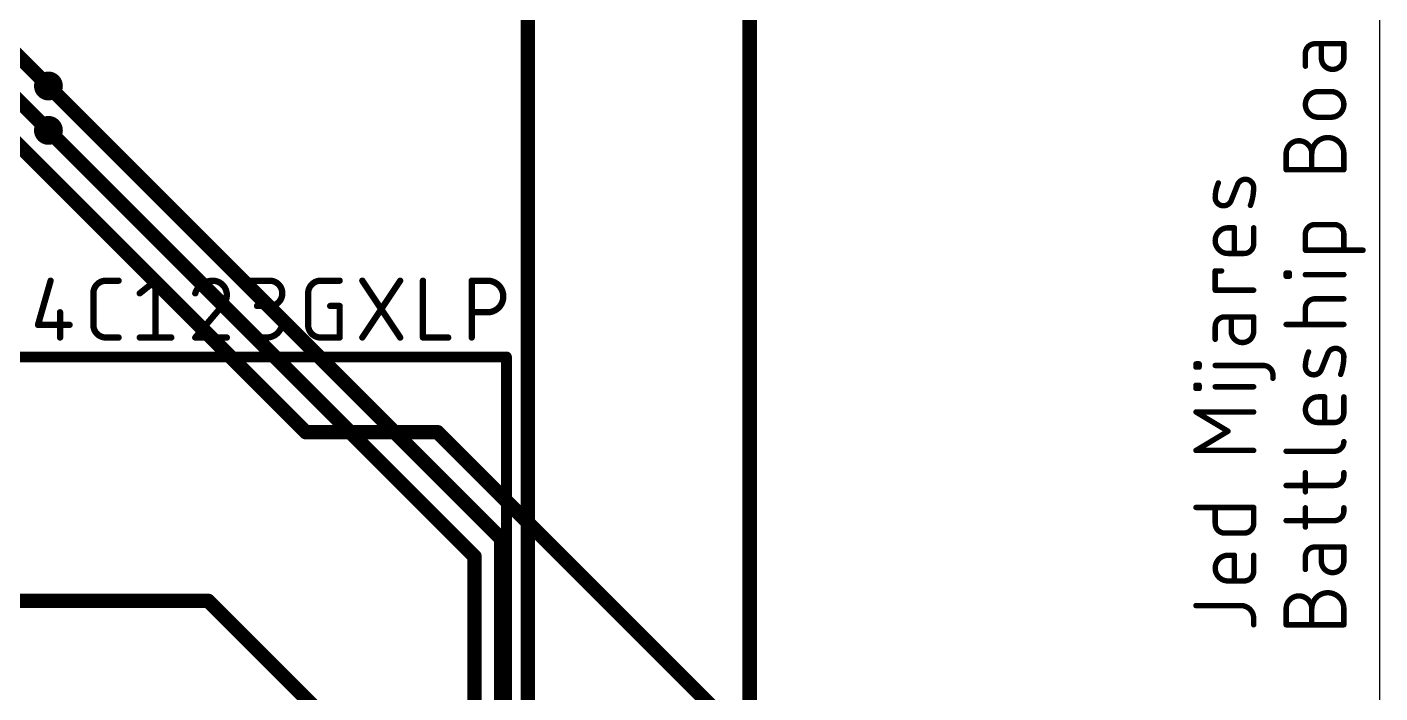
# Model space of a CAD drawing. Extents: x -12 to 133, y -27 to 98.
# Drawn here: x 61.9 to 100, y 29.91 to 48.66 of the extents above; entities that cross this region are included whole.
import ezdxf

# ---------------------------------------------------------------- set-up
doc = ezdxf.new("R2010")
doc.units = 0
for name, color, linetype in [('1', 12, 'CONTINUOUS'), ('16', 132, 'CONTINUOUS'), ('18', 110, 'CONTINUOUS'), ('20', 31, 'CONTINUOUS'), ('21', 253, 'CONTINUOUS'), ('25', 253, 'CONTINUOUS')]:
    doc.layers.add(name, color=color, linetype=linetype)

# ---------------------------------------------------------------- blocks, each defined once
blk = doc.blocks.new('ROUNDV')
at = {"const_width": 0.5}
blk.add_lwpolyline([(0, -0.25, 1), (0, 0.25, 1), (0, -0.25)], format="xyb", dxfattribs=at)

msp = doc.modelspace()

# ---------------------------------------------------------------- linework, layer by layer
at = {"layer": '1', "const_width": 0.4064}
for points in [[(82.25, 56.85), (82.25, 13.67)], [(76, 52.5), (76, 10.36)], [(62.5, 47), (75.25, 34.25)], [(62.5, 45.75), (74.5, 33.75)], [(75.25, 34.25), (75.25, 6.25)], [(74.5, 33.75), (74.5, 25.77)]]:
    msp.add_lwpolyline(points, dxfattribs=at)
at = {"layer": '1', "const_width": 0.2032}
for points in [[(62.5718, 47.0718, 1), (62.4282, 46.9282)], [(62.5718, 45.8218, 1), (62.4282, 45.6782)], [(75.3516, 34.25, 1), (75.1484, 34.25)], [(75.1782, 34.1782, 1), (75.3218, 34.3218)], [(74.6016, 33.75, 1), (74.3984, 33.75)], [(74.4282, 33.6782, 1), (74.5718, 33.8218)]]:
    msp.add_lwpolyline(points, format="xyb", dxfattribs=at)
at = {"layer": '16', "const_width": 0.4064}
for points in [[(47.5, 62), (62.5, 47)], [(60, 48.25), (62.5, 45.75)], [(69.75, 37.25), (59.5, 47.5)], [(73.46, 37.25), (69.75, 37.25)], [(81.5, 29.21), (73.46, 37.25)], [(51, 32.5), (67, 32.5)], [(67, 32.5), (72.75, 26.75)]]:
    msp.add_lwpolyline(points, dxfattribs=at)
at = {"layer": '16', "const_width": 0.2032}
for points in [[(62.4282, 46.9282, 1), (62.5718, 47.0718)], [(62.4282, 45.6782, 1), (62.5718, 45.8218)], [(69.75, 37.3516, 1), (69.75, 37.1484)], [(69.6782, 37.1782, 1), (69.8218, 37.3218)], [(73.5318, 37.3218, 1), (73.3882, 37.1782)], [(73.46, 37.1484, 1), (73.46, 37.3516)], [(67.0718, 32.5718, 1), (66.9282, 32.4282)], [(67, 32.3984, 1), (67, 32.6016)]]:
    msp.add_lwpolyline(points, format="xyb", dxfattribs=at)
at = {"layer": '20'}
msp.add_line((100, 6.35), (100, 83.65), dxfattribs=at)
at = {"layer": '21'}
for points, const_width in [([(98.171, 48.1897, 0.4142), (97.9001, 47.9188)], 0.1524), ([(98.171, 48.2278, 1), (98.171, 48.1516)], 0.0762), ([(98.171, 48.1516, 1), (98.171, 48.2278)], 0.0762), ([(98.3897, 48.1897, 1), (98.3135, 48.1897)], 0.0762), ([(99.0219, 48.1897, 1), (98.9457, 48.1897)], 0.0762), ([(98.9838, 48.1516, 1), (98.9838, 48.2278)], 0.0762), ([(97.9382, 47.9188, 1), (97.862, 47.9188)], 0.0762), ([(97.862, 47.9188, 1), (97.9382, 47.9188)], 0.0762), ([(98.3516, 47.7833, 1), (98.9838, 47.7833)], 0.1524), ([(98.3897, 47.7833, 1), (98.3135, 47.7833)], 0.0762), ([(98.3135, 47.7833, 1), (98.3897, 47.7833)], 0.0762), ([(99.0219, 47.7833, 1), (98.9457, 47.7833)], 0.0762), ([(98.9457, 47.7833, 1), (99.0219, 47.7833)], 0.0762), ([(97.862, 47.5575, 1), (97.9382, 47.5575)], 0.0762), ([(98.2613, 46.8423, 1), (98.2613, 46.1198)], 0.1524), ([(98.2613, 46.8804, 1), (98.2613, 46.8042)], 0.0762), ([(98.2613, 46.8042, 1), (98.2613, 46.8804)], 0.0762), ([(98.6226, 46.1198, 1), (98.6226, 46.8423)], 0.1524), ([(98.6226, 46.8804, 1), (98.6226, 46.8042)], 0.0762), ([(98.6226, 46.8042, 1), (98.6226, 46.8804)], 0.0762), ([(98.2613, 46.1579, 1), (98.2613, 46.0817)], 0.0762), ([(98.2613, 46.0817, 1), (98.2613, 46.1579)], 0.0762), ([(98.6226, 46.1579, 1), (98.6226, 46.0817)], 0.0762), ([(98.6226, 46.0817, 1), (98.6226, 46.1579)], 0.0762), ([(98.0807, 45.0953, 1), (97.3582, 45.0953)], 0.1524), ([(98.9838, 45.0953, 1), (98.0807, 45.0953)], 0.1524), ([(97.3963, 45.0953, 1), (97.3201, 45.0953)], 0.0762), ([(97.3201, 45.0953, 1), (97.3963, 45.0953)], 0.0762), ([(98.1188, 45.0953, 1), (98.0426, 45.0953)], 0.0762), ([(98.0426, 45.0953, 1), (98.1188, 45.0953)], 0.0762), ([(98.0426, 45.0953, 1), (98.1188, 45.0953)], 0.0762), ([(99.0219, 45.0953, 1), (98.9457, 45.0953)], 0.0762), ([(98.9457, 45.0953, 1), (99.0219, 45.0953)], 0.0762), ([(97.3582, 44.6819, 1), (97.3582, 44.6057)], 0.0762), ([(97.3201, 44.6438, 1), (97.3963, 44.6438)], 0.0762), ([(98.0426, 44.6438, 1), (98.1188, 44.6438)], 0.0762), ([(98.9457, 44.6438, 1), (99.0219, 44.6438)], 0.0762), ([(98.9838, 44.6057, 1), (98.9838, 44.6819)], 0.0762), ([(95.4504, 44.2702, 0.1026), (95.3601, 43.8638)], 0.1524), ([(95.4851, 44.2545, 1), (95.4156, 44.2858)], 0.0762), ([(96.4438, 44.1347, 0.8318), (95.9922, 44.225)], 0.1524), ([(95.9569, 44.2392, 1), (96.0276, 44.2109)], 0.0762), ([(96.0276, 44.2109, 1), (95.9569, 44.2392)], 0.0762), ([(96.3535, 43.638, 0.083), (96.4438, 44.1347)], 0.1524), ([(96.4819, 44.1342, 1), (96.4057, 44.1353)], 0.0762), ([(95.3601, 43.8638, 0.8318), (95.8116, 43.7735)], 0.1524), ([(95.3982, 43.8632, 1), (95.322, 43.8643)], 0.0762), ([(95.322, 43.8643, 1), (95.3982, 43.8632)], 0.0762), ([(95.7763, 43.7876, 1), (95.847, 43.7593)], 0.0762), ([(95.847, 43.7593, 1), (95.7762, 43.7876)], 0.0762), ([(96.4057, 44.1353, 1), (96.4819, 44.1342)], 0.0762), ([(96.3176, 43.6509, 1), (96.3893, 43.6251)], 0.0762), ([(95.7213, 43.0058, 1), (95.7213, 42.2833)], 0.1524), ([(95.7213, 43.0439, 1), (95.7213, 42.9677)], 0.0762), ([(95.7213, 42.9677, 1), (95.7213, 43.0439)], 0.0762), ([(95.94, 43.0058, 1), (95.8638, 43.0058)], 0.0762), ([(95.9019, 42.9677, 1), (95.9019, 43.0439)], 0.0762), ([(96.4819, 43.0058, 1), (96.4057, 43.0058)], 0.0762), ([(98.171, 43.0981, 0.4142), (97.9001, 42.8272)], 0.1524), ([(98.171, 43.1362, 1), (98.171, 43.06)], 0.0762), ([(98.171, 43.06, 1), (98.171, 43.1362)], 0.0762), ([(98.9838, 42.8272, 0.4142), (98.7129, 43.0981)], 0.1524), ([(98.7129, 43.1362, 1), (98.7129, 43.06)], 0.0762), ([(98.7129, 43.06, 1), (98.7129, 43.1362)], 0.0762), ([(97.9382, 42.8272, 1), (97.862, 42.8272)], 0.0762), ([(97.862, 42.8272, 1), (97.9382, 42.8272)], 0.0762), ([(99.0219, 42.8272, 1), (98.9457, 42.8272)], 0.0762), ([(98.9457, 42.8272, 1), (99.0219, 42.8272)], 0.0762), ([(95.7213, 42.3214, 1), (95.7213, 42.2452)], 0.0762), ([(95.7213, 42.2452, 1), (95.7213, 42.3214)], 0.0762), ([(95.8638, 42.2833, 1), (95.94, 42.2833)], 0.0762), ([(96.1729, 42.2833, 0.4142), (96.4438, 42.5542)], 0.1524), ([(96.1729, 42.3214, 1), (96.1729, 42.2452)], 0.0762), ([(96.1729, 42.2452, 1), (96.1729, 42.3214)], 0.0762), ([(96.4819, 42.5542, 1), (96.4057, 42.5542)], 0.0762), ([(96.4057, 42.5542, 1), (96.4819, 42.5542)], 0.0762), ([(97.9001, 42.4138, 1), (97.9001, 42.3376)], 0.0762), ([(97.862, 42.3757, 1), (97.9382, 42.3757)], 0.0762), ([(98.9457, 42.3757, 1), (99.0219, 42.3757)], 0.0762), ([(99.5257, 42.3376, 1), (99.5257, 42.4138)], 0.0762), ([(95.3982, 41.7916, 1), (95.322, 41.7916)], 0.0762), ([(95.3601, 41.8297, 1), (95.3601, 41.7535)], 0.0762), ([(95.5407, 41.7535, 1), (95.5407, 41.8297)], 0.0762), ([(97.3963, 41.7326, 1), (97.3201, 41.7326)], 0.0762), ([(97.3582, 41.7707, 1), (97.3582, 41.6945)], 0.0762), ([(97.3582, 41.6804, 1), (97.3582, 41.6042)], 0.0762), ([(97.3201, 41.6423, 1), (97.3963, 41.6423)], 0.0762), ([(97.4866, 41.7326, 1), (97.4104, 41.7326)], 0.0762), ([(97.4104, 41.6423, 1), (97.4866, 41.6423)], 0.0762), ([(97.4485, 41.6945, 1), (97.4485, 41.7707)], 0.0762), ([(97.4485, 41.6042, 1), (97.4485, 41.6804)], 0.0762), ([(97.9001, 41.7256, 1), (97.9001, 41.6494)], 0.0762), ([(98.9838, 41.6494, 1), (98.9838, 41.7256)], 0.0762), ([(95.3601, 41.2878, 1), (95.3601, 41.2116)], 0.0762), ([(95.322, 41.2497, 1), (95.3982, 41.2497)], 0.0762), ([(96.4438, 41.2116, 1), (96.4438, 41.2878)], 0.0762), ([(98.171, 41.0067, 0.4142), (97.9001, 40.7357)], 0.1524), ([(97.9382, 40.7357, 1), (97.862, 40.7357)], 0.0762), ([(97.862, 40.7357, 1), (97.9382, 40.7357)], 0.0762), ([(98.171, 41.0448, 1), (98.171, 40.9686)], 0.0762), ([(98.171, 40.9686, 1), (98.171, 41.0448)], 0.0762), ([(98.9838, 40.9686, 1), (98.9838, 41.0448)], 0.0762), ([(95.631, 40.4975, 0.4142), (95.3601, 40.2265)], 0.1524), ([(95.631, 40.5356, 1), (95.631, 40.4594)], 0.0762), ([(95.631, 40.4594, 1), (95.631, 40.5356)], 0.0762), ([(95.8497, 40.4975, 1), (95.7735, 40.4975)], 0.0762), ([(96.4819, 40.4975, 1), (96.4057, 40.4975)], 0.0762), ([(96.4438, 40.4594, 1), (96.4438, 40.5356)], 0.0762), ([(95.3982, 40.2265, 1), (95.322, 40.2265)], 0.0762), ([(95.322, 40.2265, 1), (95.3982, 40.2265)], 0.0762), ([(95.8116, 40.0911, 1), (96.4438, 40.0911)], 0.1524), ([(95.8497, 40.0911, 1), (95.7735, 40.0911)], 0.0762), ([(95.7735, 40.0911, 1), (95.8497, 40.0911)], 0.0762), ([(96.4819, 40.0911, 1), (96.4057, 40.0911)], 0.0762), ([(96.4057, 40.0911, 1), (96.4819, 40.0911)], 0.0762), ([(97.3582, 40.3223, 1), (97.3582, 40.2461)], 0.0762), ([(97.862, 40.2842, 1), (97.9382, 40.2842)], 0.0762), ([(98.9838, 40.2461, 1), (98.9838, 40.3223)], 0.0762), ([(95.322, 39.8653, 1), (95.3982, 39.8653)], 0.0762), ([(98.9838, 39.3741, 0.8318), (98.5322, 39.4644)], 0.1524), ([(94.8563, 39.1744, 1), (94.7801, 39.1744)], 0.0762), ([(94.8182, 39.2125, 1), (94.8182, 39.1363)], 0.0762), ([(94.9466, 39.1744, 1), (94.8704, 39.1744)], 0.0762), ([(94.9085, 39.1363, 1), (94.9085, 39.2125)], 0.0762), ([(97.9904, 39.5095, 0.1026), (97.9001, 39.1031)], 0.1524), ([(98.0251, 39.4939, 1), (97.9556, 39.5252)], 0.0762), ([(98.4969, 39.4785, 1), (98.5676, 39.4502)], 0.0762), ([(98.5676, 39.4502, 1), (98.4969, 39.4785)], 0.0762), ([(98.8935, 38.8774, 0.083), (98.9838, 39.3741)], 0.1524), ([(99.0219, 39.3735, 1), (98.9457, 39.3746)], 0.0762), ([(98.9457, 39.3746, 1), (99.0219, 39.3735)], 0.0762), ([(94.8182, 39.1222, 1), (94.8182, 39.046)], 0.0762), ([(94.7801, 39.0841, 1), (94.8563, 39.0841)], 0.0762), ([(94.8704, 39.0841, 1), (94.9466, 39.0841)], 0.0762), ([(94.9085, 39.046, 1), (94.9085, 39.1222)], 0.0762), ([(95.3601, 39.1673, 1), (95.3601, 39.0911)], 0.0762), ([(96.9857, 38.8583, 0.4142), (96.7147, 39.1292)], 0.1524), ([(96.7147, 39.1673, 1), (96.7147, 39.0911)], 0.0762), ([(96.7147, 39.0911, 1), (96.7147, 39.1673)], 0.0762), ([(97.0238, 38.8583, 1), (96.9476, 38.8583)], 0.0762), ([(96.9476, 38.8583, 1), (97.0238, 38.8583)], 0.0762), ([(97.9382, 39.1026, 1), (97.862, 39.1037)], 0.0762), ([(97.9001, 39.1031, 0.8318), (98.3516, 39.0128)], 0.1524), ([(97.862, 39.1037, 1), (97.9382, 39.1026)], 0.0762), ([(98.3163, 39.027, 1), (98.387, 38.9987)], 0.0762), ([(98.387, 38.9987, 1), (98.3162, 39.027)], 0.0762), ([(98.8576, 38.8903, 1), (98.9293, 38.8645)], 0.0762), ([(94.8563, 38.5735, 1), (94.7801, 38.5735)], 0.0762), ([(94.8182, 38.6116, 1), (94.8182, 38.5354)], 0.0762), ([(94.8182, 38.5213, 1), (94.8182, 38.4451)], 0.0762), ([(94.7801, 38.4832, 1), (94.8563, 38.4832)], 0.0762), ([(94.9466, 38.5735, 1), (94.8704, 38.5735)], 0.0762), ([(94.8704, 38.4832, 1), (94.9466, 38.4832)], 0.0762), ([(94.9085, 38.5354, 1), (94.9085, 38.6116)], 0.0762), ([(94.9085, 38.4451, 1), (94.9085, 38.5213)], 0.0762), ([(95.3601, 38.5664, 1), (95.3601, 38.4902)], 0.0762), ([(96.4438, 38.4902, 1), (96.4438, 38.5664)], 0.0762), ([(96.9476, 38.768, 1), (97.0238, 38.768)], 0.0762), ([(98.2613, 38.2451, 1), (98.2613, 37.5226)], 0.1524), ([(98.2613, 38.2832, 1), (98.2613, 38.207)], 0.0762), ([(98.2613, 38.207, 1), (98.2613, 38.2832)], 0.0762), ([(98.48, 38.2451, 1), (98.4038, 38.2451)], 0.0762), ([(98.4419, 38.207, 1), (98.4419, 38.2832)], 0.0762), ([(99.0219, 38.2451, 1), (98.9457, 38.2451)], 0.0762), ([(94.8378, 37.8524, 1), (94.7986, 37.787)], 0.0762), ([(94.8182, 37.8578, 1), (94.8182, 37.7816)], 0.0762), ([(96.4438, 37.7816, 1), (96.4438, 37.8578)], 0.0762), ([(98.7129, 37.5226, 0.4142), (98.9838, 37.7936)], 0.1524), ([(99.0219, 37.7936, 1), (98.9457, 37.7936)], 0.0762), ([(98.9457, 37.7936, 1), (99.0219, 37.7936)], 0.0762), ([(95.7409, 37.2451, 1), (95.7017, 37.3105)], 0.0762), ([(95.7017, 37.2451, 1), (95.7409, 37.3105)], 0.0762), ([(98.2613, 37.5607, 1), (98.2613, 37.4845)], 0.0762), ([(98.2613, 37.4845, 1), (98.2613, 37.5607)], 0.0762), ([(98.4038, 37.5226, 1), (98.48, 37.5226)], 0.0762), ([(98.7129, 37.5607, 1), (98.7129, 37.4845)], 0.0762), ([(98.7129, 37.4845, 1), (98.7129, 37.5607)], 0.0762), ([(98.7129, 36.7127, 0.4142), (98.9838, 36.9836)], 0.1524), ([(99.0219, 36.9836, 1), (98.9457, 36.9836)], 0.0762), ([(94.8182, 36.7741, 1), (94.8182, 36.6979)], 0.0762), ([(94.7986, 36.7686, 1), (94.8378, 36.7033)], 0.0762), ([(96.4438, 36.6979, 1), (96.4438, 36.7741)], 0.0762), ([(97.3582, 36.7508, 1), (97.3582, 36.6746)], 0.0762), ([(98.7129, 36.7508, 1), (98.7129, 36.6746)], 0.0762), ([(98.7129, 36.6746, 1), (98.7129, 36.7508)], 0.0762), ([(97.3582, 35.788, 1), (97.3582, 35.7118)], 0.0762), ([(97.9382, 36.1111, 1), (97.862, 36.1111)], 0.0762), ([(98.7129, 35.7499, 0.4142), (98.9838, 36.0208)], 0.1524), ([(98.7129, 35.788, 1), (98.7129, 35.7118)], 0.0762), ([(98.7129, 35.7118, 1), (98.7129, 35.788)], 0.0762), ([(99.0219, 36.1111, 1), (98.9457, 36.1111)], 0.0762), ([(99.0219, 36.0208, 1), (98.9457, 36.0208)], 0.0762), ([(98.9457, 36.0208, 1), (99.0219, 36.0208)], 0.0762), ([(97.862, 35.5693, 1), (97.9382, 35.5693)], 0.0762), ([(94.8182, 35.1688, 1), (94.8182, 35.0926)], 0.0762), ([(95.3982, 35.1307, 1), (95.322, 35.1307)], 0.0762), ([(96.4819, 35.1307, 1), (96.4057, 35.1307)], 0.0762), ([(96.4438, 35.0926, 1), (96.4438, 35.1688)], 0.0762), ([(97.9382, 35.1212, 1), (97.862, 35.1212)], 0.0762), ([(98.7129, 34.7599, 0.4142), (98.9838, 35.0309)], 0.1524), ([(99.0219, 35.1212, 1), (98.9457, 35.1212)], 0.0762), ([(99.0219, 35.0309, 1), (98.9457, 35.0309)], 0.0762), ([(98.9457, 35.0309, 1), (99.0219, 35.0309)], 0.0762), ([(95.3601, 34.6792, 0.4142), (95.631, 34.4083)], 0.1524), ([(95.3982, 34.6792, 1), (95.322, 34.6792)], 0.0762), ([(95.322, 34.6792, 1), (95.3982, 34.6792)], 0.0762), ([(96.1729, 34.4083, 0.4142), (96.4438, 34.6792)], 0.1524), ([(96.4819, 34.6792, 1), (96.4057, 34.6792)], 0.0762), ([(96.4057, 34.6792, 1), (96.4819, 34.6792)], 0.0762), ([(97.3582, 34.798, 1), (97.3582, 34.7218)], 0.0762), ([(98.7129, 34.798, 1), (98.7129, 34.7218)], 0.0762), ([(98.7129, 34.7218, 1), (98.7129, 34.798)], 0.0762), ([(95.631, 34.4464, 1), (95.631, 34.3702)], 0.0762), ([(95.631, 34.3702, 1), (95.631, 34.4464)], 0.0762), ([(96.1729, 34.4464, 1), (96.1729, 34.3702)], 0.0762), ([(96.1729, 34.3702, 1), (96.1729, 34.4464)], 0.0762), ([(97.862, 34.5793, 1), (97.9382, 34.5793)], 0.0762), ([(98.171, 34.0174, 0.4142), (97.9001, 33.7465)], 0.1524), ([(98.171, 34.0555, 1), (98.171, 33.9793)], 0.0762), ([(98.171, 33.9793, 1), (98.171, 34.0555)], 0.0762), ([(98.3897, 34.0174, 1), (98.3135, 34.0174)], 0.0762), ([(99.0219, 34.0174, 1), (98.9457, 34.0174)], 0.0762), ([(98.9838, 33.9793, 1), (98.9838, 34.0555)], 0.0762), ([(95.7213, 33.7834, 1), (95.7213, 33.0609)], 0.1524), ([(95.7213, 33.8215, 1), (95.7213, 33.7453)], 0.0762), ([(95.7213, 33.7453, 1), (95.7213, 33.8215)], 0.0762), ([(95.94, 33.7834, 1), (95.8638, 33.7834)], 0.0762), ([(95.9019, 33.7453, 1), (95.9019, 33.8215)], 0.0762), ([(96.4819, 33.7834, 1), (96.4057, 33.7834)], 0.0762), ([(97.9382, 33.7465, 1), (97.862, 33.7465)], 0.0762), ([(97.862, 33.7465, 1), (97.9382, 33.7465)], 0.0762), ([(98.3516, 33.611, 1), (98.9838, 33.611)], 0.1524), ([(98.3897, 33.611, 1), (98.3135, 33.611)], 0.0762), ([(98.3135, 33.611, 1), (98.3897, 33.611)], 0.0762), ([(99.0219, 33.611, 1), (98.9457, 33.611)], 0.0762), ([(98.9457, 33.611, 1), (99.0219, 33.611)], 0.0762), ([(96.1729, 33.0609, 0.4142), (96.4438, 33.3318)], 0.1524), ([(96.4819, 33.3318, 1), (96.4057, 33.3318)], 0.0762), ([(96.4057, 33.3318, 1), (96.4819, 33.3318)], 0.0762), ([(97.862, 33.3852, 1), (97.9382, 33.3852)], 0.0762), ([(95.7213, 33.099, 1), (95.7213, 33.0228)], 0.0762), ([(95.7213, 33.0228, 1), (95.7213, 33.099)], 0.0762), ([(95.8638, 33.0609, 1), (95.94, 33.0609)], 0.0762), ([(96.1729, 33.099, 1), (96.1729, 33.0228)], 0.0762), ([(96.1729, 33.0228, 1), (96.1729, 33.099)], 0.0762), ([(98.9838, 32.2778, 1), (98.0807, 32.2778)], 0.1524), ([(94.8182, 32.4062, 1), (94.8182, 32.33)], 0.0762), ([(96.4438, 32.0068, 0.4142), (96.0826, 32.3681)], 0.1524), ([(96.0826, 32.4062, 1), (96.0826, 32.33)], 0.0762), ([(96.0826, 32.33, 1), (96.0826, 32.4062)], 0.0762), ([(98.0807, 32.2778, 1), (97.3582, 32.2778)], 0.1524), ([(96.4819, 32.0068, 1), (96.4057, 32.0068)], 0.0762), ([(96.4057, 32.0068, 1), (96.4819, 32.0068)], 0.0762), ([(97.3963, 32.2778, 1), (97.3201, 32.2778)], 0.0762), ([(97.3201, 32.2778, 1), (97.3963, 32.2778)], 0.0762), ([(98.1188, 32.2778, 1), (98.0426, 32.2778)], 0.0762), ([(98.0426, 32.2778, 1), (98.1188, 32.2778)], 0.0762), ([(98.0426, 32.2778, 1), (98.1188, 32.2778)], 0.0762), ([(99.0219, 32.2778, 1), (98.9457, 32.2778)], 0.0762), ([(98.9457, 32.2778, 1), (99.0219, 32.2778)], 0.0762), ([(96.4057, 31.8262, 1), (96.4819, 31.8262)], 0.0762), ([(97.3582, 31.8643, 1), (97.3582, 31.7881)], 0.0762), ([(97.3201, 31.8262, 1), (97.3963, 31.8262)], 0.0762), ([(98.0426, 31.8262, 1), (98.1188, 31.8262)], 0.0762), ([(98.9457, 31.8262, 1), (99.0219, 31.8262)], 0.0762), ([(98.9838, 31.7881, 1), (98.9838, 31.8643)], 0.0762)]:
    msp.add_lwpolyline(points, format="xyb", dxfattribs=dict(at, const_width=const_width))
at = {"layer": '21', "const_width": 0.1524}
for points in [[(98.9838, 48.1897), (98.171, 48.1897)], [(98.3516, 48.1897), (98.3516, 47.7833)], [(98.9838, 47.7833), (98.9838, 48.1897)], [(97.9001, 47.9188), (97.9001, 47.5575)], [(98.2613, 46.8423), (98.6226, 46.8423)], [(98.6226, 46.1198), (98.2613, 46.1198)], [(97.3582, 44.6438), (97.3582, 45.0953)], [(98.0807, 44.6438), (98.0807, 45.0953)], [(98.9838, 45.0953), (98.9838, 44.6438)], [(98.9838, 44.6438), (97.3582, 44.6438)], [(95.9922, 44.225), (95.8116, 43.7735)], [(95.7213, 43.0058), (95.9019, 43.0058)], [(95.9019, 43.0058), (95.9019, 42.2833)], [(96.4438, 43.0058), (96.4438, 42.5542)], [(98.171, 43.0981), (98.7129, 43.0981)], [(97.9001, 42.3757), (97.9001, 42.8272)], [(98.9838, 42.8272), (98.9838, 42.3757)], [(96.1729, 42.2833), (95.7213, 42.2833)], [(99.5257, 42.3757), (97.9001, 42.3757)], [(95.3601, 41.2497), (95.3601, 41.7916)], [(95.3601, 41.7916), (95.5407, 41.7916)], [(97.3582, 41.6423), (97.3582, 41.7326)], [(97.3582, 41.7326), (97.4485, 41.7326)], [(97.4485, 41.6423), (97.3582, 41.6423)], [(97.4485, 41.7326), (97.4485, 41.6423)], [(98.9838, 41.6875), (97.9001, 41.6875)], [(96.4438, 41.2497), (95.3601, 41.2497)], [(97.9001, 40.2842), (97.9001, 40.7357)], [(98.171, 41.0067), (98.9838, 41.0067)], [(96.4438, 40.4975), (95.631, 40.4975)], [(95.8116, 40.4975), (95.8116, 40.0911)], [(96.4438, 40.0911), (96.4438, 40.4975)], [(95.3601, 40.2265), (95.3601, 39.8653)], [(98.9838, 40.2842), (97.3582, 40.2842)], [(94.8182, 39.0841), (94.8182, 39.1744)], [(94.8182, 39.1744), (94.9085, 39.1744)], [(94.9085, 39.1744), (94.9085, 39.0841)], [(98.5322, 39.4644), (98.3516, 39.0128)], [(94.9085, 39.0841), (94.8182, 39.0841)], [(95.3601, 39.1292), (96.7147, 39.1292)], [(96.9857, 38.8583), (96.9857, 38.768)], [(94.8182, 38.4832), (94.8182, 38.5735)], [(94.8182, 38.5735), (94.9085, 38.5735)], [(94.9085, 38.4832), (94.8182, 38.4832)], [(94.9085, 38.5735), (94.9085, 38.4832)], [(96.4438, 38.5283), (95.3601, 38.5283)], [(98.2613, 38.2451), (98.4419, 38.2451)], [(98.4419, 38.2451), (98.4419, 37.5226)], [(98.9838, 38.2451), (98.9838, 37.7936)], [(95.7213, 37.2778), (94.8182, 37.8197)], [(94.8182, 37.8197), (96.4438, 37.8197)], [(94.8182, 36.736), (95.7213, 37.2778)], [(98.7129, 37.5226), (98.2613, 37.5226)], [(96.4438, 36.736), (94.8182, 36.736)], [(97.3582, 36.7127), (98.7129, 36.7127)], [(97.3582, 35.7499), (98.7129, 35.7499)], [(97.9001, 35.5693), (97.9001, 36.1111)], [(98.9838, 36.0208), (98.9838, 36.1111)], [(94.8182, 35.1307), (96.4438, 35.1307)], [(95.3601, 34.6792), (95.3601, 35.1307)], [(96.4438, 35.1307), (96.4438, 34.6792)], [(97.9001, 34.5793), (97.9001, 35.1212)], [(98.9838, 35.0309), (98.9838, 35.1212)], [(97.3582, 34.7599), (98.7129, 34.7599)], [(96.1729, 34.4083), (95.631, 34.4083)], [(98.9838, 34.0174), (98.171, 34.0174)], [(98.3516, 34.0174), (98.3516, 33.611)], [(98.9838, 33.611), (98.9838, 34.0174)], [(95.7213, 33.7834), (95.9019, 33.7834)], [(95.9019, 33.7834), (95.9019, 33.0609)], [(96.4438, 33.7834), (96.4438, 33.3318)], [(97.9001, 33.7465), (97.9001, 33.3852)], [(96.1729, 33.0609), (95.7213, 33.0609)], [(94.8182, 32.3681), (96.0826, 32.3681)], [(96.4438, 32.0068), (96.4438, 31.8262)], [(97.3582, 31.8262), (97.3582, 32.2778)], [(98.0807, 31.8262), (98.0807, 32.2778)], [(98.9838, 32.2778), (98.9838, 31.8262)], [(98.9838, 31.8262), (97.3582, 31.8262)]]:
    msp.add_lwpolyline(points, dxfattribs=at)
at = {"layer": '25'}
for points, const_width in [([(62.5621, 41.5163), (62.2065, 40.2717)], 0.1778), ([(64.1209, 41.5163), (64.4765, 41.5163)], 0.1778), ([(65.0722, 41.1607), (65.5167, 41.5163)], 0.1778), ([(65.5167, 41.5163), (65.5167, 39.9161)], 0.1778), ([(68.1985, 41.5163), (68.7319, 41.5163)], 0.1778), ([(70.1693, 41.5163), (70.7027, 41.5163)], 0.1778), ([(71.34, 39.9161), (72.4068, 41.5163)], 0.1778), ([(71.34, 41.5163), (72.4068, 39.9161)], 0.1778), ([(73.0474, 41.5163), (73.0474, 39.9161)], 0.1778), ([(74.4221, 39.9161), (74.4221, 41.5163)], 0.1778), ([(74.4221, 41.5163), (74.8666, 41.5163)], 0.1778), ([(63.7653, 40.2717), (63.7653, 41.1607)], 0.1778), ([(69.8137, 40.2717), (69.8137, 41.1607)], 0.1778), ([(67.391, 40.8051), (66.6353, 39.9161)], 0.1778), ([(68.7319, 40.8051), (68.3763, 40.8051)], 0.1778), ([(70.436, 40.8051), (70.7027, 40.8051)], 0.1778), ([(70.7027, 40.8051), (70.7027, 39.9161)], 0.1778), ([(62.8288, 40.6273), (62.8288, 39.9161)], 0.1778), ([(74.8666, 40.6273), (74.4221, 40.6273)], 0.1778), ([(62.2065, 40.2717), (63.0955, 40.2717)], 0.1778), ([(64.4765, 39.9161), (64.1209, 39.9161)], 0.1778), ([(65.0722, 39.9161), (65.9612, 39.9161)], 0.1778), ([(66.6353, 39.9161), (67.5243, 39.9161)], 0.1778), ([(68.1985, 39.9161), (68.643, 39.9161)], 0.1778), ([(70.7027, 39.9161), (70.1693, 39.9161)], 0.1778), ([(73.0474, 39.9161), (73.7586, 39.9161)], 0.1778), ([(75.4, 39.37), (24.6, 39.37)], 0.3048), ([(75.4, -26.67), (75.4, 39.37)], 0.3048)]:
    msp.add_lwpolyline(points, dxfattribs=dict(at, const_width=const_width))
for points, const_width in [([(62.6048, 41.5041, 1), (62.5194, 41.5285)], 0.0889), ([(64.1209, 41.5163, 0.4142), (63.7653, 41.1607)], 0.1778), ([(64.1209, 41.5607, 1), (64.1209, 41.4719)], 0.0889), ([(64.1209, 41.4719, 1), (64.1209, 41.5607)], 0.0889), ([(64.4765, 41.4719, 1), (64.4765, 41.5607)], 0.0889), ([(65.5612, 41.5163, 1), (65.4723, 41.5163)], 0.0889), ([(65.5445, 41.4816, 1), (65.489, 41.551)], 0.0889), ([(67.1243, 41.5163, 0.3252), (66.6353, 41.1607)], 0.1778), ([(67.5243, 41.1163, 0.4142), (67.1243, 41.5163)], 0.1778), ([(67.1243, 41.5607, 1), (67.1243, 41.4719)], 0.0889), ([(67.1243, 41.4719, 1), (67.1243, 41.5607)], 0.0889), ([(68.1985, 41.5607, 1), (68.1985, 41.4719)], 0.0889), ([(68.7319, 40.8051, 1), (68.7319, 41.5163)], 0.1778), ([(68.7319, 41.5607, 1), (68.7319, 41.4719)], 0.0889), ([(68.7319, 41.4719, 1), (68.7319, 41.5607)], 0.0889), ([(70.1693, 41.5163, 0.4142), (69.8137, 41.1607)], 0.1778), ([(70.1693, 41.5607, 1), (70.1693, 41.4719)], 0.0889), ([(70.1693, 41.4719, 1), (70.1693, 41.5607)], 0.0889), ([(70.7027, 41.4719, 1), (70.7027, 41.5607)], 0.0889), ([(71.377, 41.541, 1), (71.303, 41.4916)], 0.0889), ([(72.4438, 41.4916, 1), (72.3698, 41.541)], 0.0889), ([(73.0919, 41.5163, 1), (73.003, 41.5163)], 0.0889), ([(74.4665, 41.5163, 1), (74.3777, 41.5163)], 0.0889), ([(74.4221, 41.5607, 1), (74.4221, 41.4719)], 0.0889), ([(74.8666, 40.6273, 1), (74.8666, 41.5163)], 0.1778), ([(74.8666, 41.5607, 1), (74.8666, 41.4719)], 0.0889), ([(74.8666, 41.4719, 1), (74.8666, 41.5607)], 0.0889), ([(63.8097, 41.1607, 1), (63.7208, 41.1607)], 0.0889), ([(63.7208, 41.1607, 1), (63.8097, 41.1607)], 0.0889), ([(65.0445, 41.1954, 1), (65.1, 41.126)], 0.0889), ([(66.5931, 41.1744, 1), (66.6776, 41.147)], 0.0889), ([(67.391, 40.8051, 0.2053), (67.5243, 41.1163)], 0.1778), ([(67.5688, 41.1162, 1), (67.4799, 41.1163)], 0.0889), ([(67.4799, 41.1163, 1), (67.5688, 41.1163)], 0.0889), ([(69.8581, 41.1607, 1), (69.7692, 41.1607)], 0.0889), ([(69.7692, 41.1607, 1), (69.8581, 41.1607)], 0.0889), ([(67.3603, 40.8373, 1), (67.4216, 40.7729)], 0.0889), ([(67.4249, 40.7763, 1), (67.3571, 40.8339)], 0.0889), ([(68.3763, 40.8496, 1), (68.3763, 40.7607)], 0.0889), ([(68.643, 39.9161, 1), (68.643, 40.8051)], 0.1778), ([(68.643, 40.8496, 1), (68.643, 40.7607)], 0.0889), ([(68.7319, 40.8496, 1), (68.7319, 40.7607)], 0.0889), ([(68.7319, 40.7607, 1), (68.7319, 40.8496)], 0.0889), ([(70.436, 40.8496, 1), (70.436, 40.7607)], 0.0889), ([(70.7471, 40.8051, 1), (70.6582, 40.8051)], 0.0889), ([(70.7027, 40.7607, 1), (70.7027, 40.8496)], 0.0889), ([(62.8732, 40.6273, 1), (62.7843, 40.6273)], 0.0889), ([(74.4221, 40.6718, 1), (74.4221, 40.5829)], 0.0889), ([(74.8666, 40.6718, 1), (74.8666, 40.5829)], 0.0889), ([(74.8666, 40.5829, 1), (74.8666, 40.6718)], 0.0889), ([(62.2065, 40.3162, 1), (62.2065, 40.2273)], 0.0889), ([(62.1638, 40.2839, 1), (62.2492, 40.2595)], 0.0889), ([(63.0955, 40.2273, 1), (63.0955, 40.3162)], 0.0889), ([(63.8097, 40.2717, 1), (63.7208, 40.2717)], 0.0889), ([(63.7208, 40.2717, 1), (63.8097, 40.2717)], 0.0889), ([(63.7653, 40.2717, 0.4142), (64.1209, 39.9161)], 0.1778), ([(69.8137, 40.2717, 0.4142), (70.1693, 39.9161)], 0.1778), ([(69.8581, 40.2717, 1), (69.7692, 40.2717)], 0.0889), ([(69.7692, 40.2717, 1), (69.8581, 40.2717)], 0.0889), ([(62.7843, 39.9161, 1), (62.8732, 39.9161)], 0.0889), ([(64.1209, 39.9605, 1), (64.1209, 39.8717)], 0.0889), ([(64.1209, 39.8717, 1), (64.1209, 39.9605)], 0.0889), ([(64.4765, 39.8717, 1), (64.4765, 39.9605)], 0.0889), ([(65.0722, 39.9605, 1), (65.0722, 39.8717)], 0.0889), ([(65.4723, 39.9161, 1), (65.5612, 39.9161)], 0.0889), ([(65.9612, 39.8717, 1), (65.9612, 39.9605)], 0.0889), ([(66.6353, 39.9605, 1), (66.6353, 39.8717)], 0.0889), ([(66.6015, 39.9449, 1), (66.6692, 39.8873)], 0.0889), ([(67.5243, 39.8717, 1), (67.5243, 39.9605)], 0.0889), ([(68.1985, 39.9605, 1), (68.1985, 39.8717)], 0.0889), ([(68.643, 39.9605, 1), (68.643, 39.8717)], 0.0889), ([(68.643, 39.8717, 1), (68.643, 39.9605)], 0.0889), ([(70.1693, 39.9605, 1), (70.1693, 39.8717)], 0.0889), ([(70.1693, 39.8717, 1), (70.1693, 39.9605)], 0.0889), ([(70.6582, 39.9161, 1), (70.7471, 39.9161)], 0.0889), ([(70.7027, 39.8717, 1), (70.7027, 39.9605)], 0.0889), ([(71.303, 39.9408, 1), (71.377, 39.8914)], 0.0889), ([(72.3698, 39.8914, 1), (72.4438, 39.9408)], 0.0889), ([(73.0474, 39.9605, 1), (73.0474, 39.8717)], 0.0889), ([(73.003, 39.9161, 1), (73.0919, 39.9161)], 0.0889), ([(73.7586, 39.8717, 1), (73.7586, 39.9605)], 0.0889), ([(74.3777, 39.9161, 1), (74.4665, 39.9161)], 0.0889), ([(75.4762, 39.37, 1), (75.3238, 39.37)], 0.1524), ([(75.4, 39.2938, 1), (75.4, 39.4462)], 0.1524)]:
    msp.add_lwpolyline(points, format="xyb", dxfattribs=dict(at, const_width=const_width))

# ---------------------------------------------------------------- block references
at = {"layer": '18', "xscale": 0.8128, "yscale": 0.8128}
for p in [(62.5, 47), (62.5, 47), (62.5, 45.75), (62.5, 45.75)]:
    msp.add_blockref('ROUNDV', p, dxfattribs=at)

doc.saveas('drawing.dxf')
